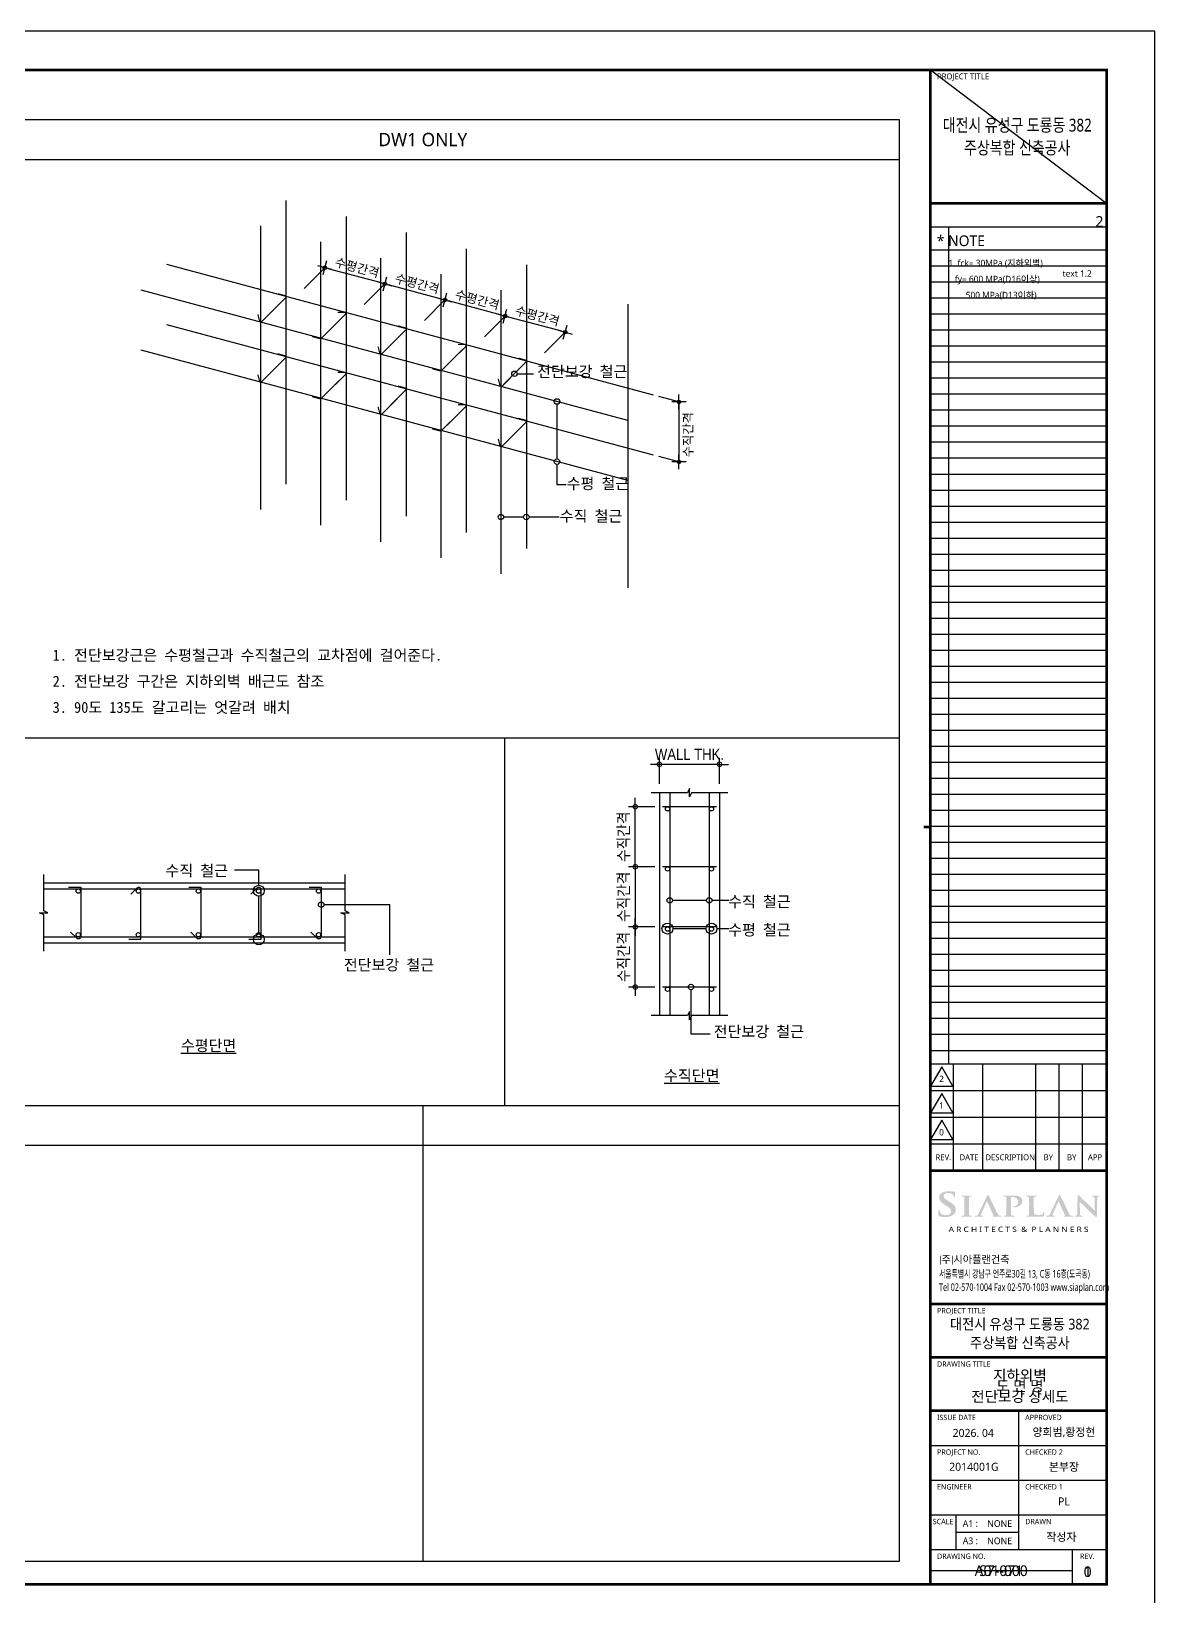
# Model space of a CAD drawing. Header units: millimetres. Extents: x 0 to 252030, y -124740 to 196020.
# Drawn here: x 37796 to 50430, y -53240 to -35640 of the extents above; entities that cross this region are included whole.
import ezdxf
from ezdxf.enums import TextEntityAlignment as Align

# ---------------------------------------------------------------- set-up
doc = ezdxf.new("R2010")
doc.units = ezdxf.units.MM
doc.header["$LTSCALE"] = 30
doc.layers.get('DEFPOINTS').update_dxf_attribs({"color": 142})
for name, color, linetype in [('0-CONC.외곽선', 7, 'Continuous'), ('0-LIST.테두리선', 7, 'Continuous'), ('0-SEC1', 3, 'Continuous'), ('0-TEXT', 3, 'Continuous'), ('0-스터럽', 6, 'Continuous'), ('0-주철근', 2, 'Continuous'), ('0-지시선', 7, 'Continuous'), ('0-치수선', 7, 'Continuous'), ('AA-SHEET-TEXT', 3, 'Continuous'), ('S-철근', 3, 'Continuous'), ('TABLE-1', 3, 'Continuous'), ('TEX', 3, 'Continuous'), ('X-PLAN-B1F$0$A-DIM', 7, 'Continuous'), ('XR-FORM_(도룡동)$0$AA-SHEET', 9, 'Continuous'), ('XR-FORM_(도룡동)$0$Sheet', 7, 'Continuous'), ('XR-FORM_(도룡동)$0$Sheet-text', 3, 'Continuous'), ('XR-FORM_(도룡동)$0$TEXT', 3, 'Continuous')]:
    doc.layers.add(name, color=color, linetype=linetype)
doc.styles.add('X-PLAN-B1F$0$Gdim', font='Dotum.ttf', dxfattribs={"width": 0.9})
doc.styles.add('XR-FORM$0$맑은고딕', font='malgun.ttf')
doc.styles.add('XR-FORM_(도룡동)$0$맑은고딕', font='malgun.ttf')
doc.styles.add('XR-FORM_(도룡동)$0$충북옥천_FORM$0$맑은고딕', font='malgun.ttf')
doc.styles.add('XR-FORM_(도룡동)$1$맑은고딕', font='malgun.ttf')
doc.styles.add('XR-FORM_(도룡동)$2$맑은고딕', font='malgun.ttf')
doc.styles.add('XR-FORM_(도룡동)$3$맑은고딕', font='malgun.ttf')
doc.styles.add('돋음체', font='DotumChe.ttf')
doc.styles.add('맑은 고딕', font='malgun.ttf')
doc.styles.add('맑은고딕', font='malgun.ttf')
doc.dimstyles.new('X-PLAN-B1F$0$Gdim200', dxfattribs={"dimscale": 200, "dimtxt": 3, "dimasz": 6, "dimexe": 1.5, "dimexo": 2, "dimgap": 1, "dimtad": 1, "dimdec": 0, "dimzin": 0, "dimdsep": 46, "dimlunit": 6, "dimtxsty": 'X-PLAN-B1F$0$Gdim', "dimblk": 'X-PLAN-B1F$0$_DotSmall', "dimcen": 1.5, "dimdle": 1.5, "dimclrd": 1, "dimclre": 1, "dimclrt": 256, "dimazin": 0, "dimtfac": 1, "dimtdec": 0, "dimtix": 1, "dimtmove": 2, "dimatfit": 3, "dimldrblk": 'X-PLAN-B1F$0$_DotSmall', "dimfxl": 1.5, "dimtolj": 1, "dimtzin": 0, "dimlwd": -1, "dimlwe": -1, "dimarcsym": 0})

# ---------------------------------------------------------------- blocks, each defined once
blk = doc.blocks.new('XR-FORM_(도룡동)$0$S')
at = {"layer": 'XR-FORM_(도룡동)$0$Sheet'}
h = blk.add_hatch(color=6, dxfattribs=at)
edge = h.paths.add_edge_path()
edge.add_spline(control_points=[(76338, 15545), (76338, 15545), (76295, 15571), (76295, 15571), (76172, 15645), (76132, 15687), (76132, 15744), (76132, 15817), (76203, 15865), (76313, 15865), (76409, 15865), (76454, 15832), (76479, 15807), (76511, 15775), (76518, 15737), (76518, 15729), (76518, 15711), (76524, 15702), (76538, 15702), (76557, 15702), (76559, 15724), (76559, 15744), (76559, 15811), (76562, 15848), (76564, 15870), (76564, 15870), (76565, 15890), (76565, 15890), (76565, 15905), (76548, 15908), (76540, 15909), (76494, 15919), (76430, 15930), (76333, 15930), (76119, 15930), (75970, 15833), (75970, 15695), (75970, 15588), (76037, 15502), (76202, 15401), (76202, 15401), (76273, 15357), (76273, 15357), (76398, 15281), (76423, 15225), (76423, 15165), (76423, 15099), (76352, 15030), (76220, 15030), (76155, 15030), (76041, 15045), (76002, 15150), (75994, 15172), (75988, 15197), (75988, 15211), (75988, 15217), (75988, 15236), (75968, 15236), (75948, 15236), (75946, 15209), (75945, 15201), (75945, 15201), (75945, 15197), (75945, 15197), (75943, 15174), (75938, 15104), (75938, 15040), (75938, 15011), (75943, 15004), (75970, 14994), (76035, 14972), (76103, 14962), (76198, 14962), (76298, 14962), (76379, 14979), (76447, 15013), (76575, 15079), (76595, 15177), (76595, 15230), (76595, 15347), (76528, 15430), (76338, 15545)], knot_values=[0, 0, 0, 0, 1, 1, 1, 2, 2, 2, 3, 3, 3, 4, 4, 4, 5, 5, 5, 6, 6, 6, 7, 7, 7, 8, 8, 8, 9, 9, 9, 10, 10, 10, 11, 11, 11, 12, 12, 12, 13, 13, 13, 14, 14, 14, 15, 15, 15, 16, 16, 16, 17, 17, 17, 18, 18, 18, 19, 19, 19, 20, 20, 20, 21, 21, 21, 22, 22, 22, 23, 23, 23, 24, 24, 24, 25, 25, 25, 26, 26, 26, 27, 27, 27, 27], degree=3, periodic=0)
h = blk.add_hatch(color=6, dxfattribs=at)
edge = h.paths.add_edge_path()
edge.add_spline(control_points=[(77180, 15007), (77180, 15007), (77166, 15007), (77166, 15007), (77156, 15007), (77148, 15007), (77134, 15009), (77098, 15014), (77093, 15029), (77089, 15056), (77084, 15098), (77084, 15641), (77086, 15677), (77089, 15714), (77100, 15725), (77131, 15729), (77143, 15731), (77153, 15732), (77163, 15732), (77163, 15732), (77180, 15732), (77180, 15732), (77188, 15732), (77195, 15739), (77195, 15747), (77195, 15755), (77188, 15761), (77180, 15761), (77180, 15761), (76814, 15761), (76814, 15761), (76806, 15761), (76800, 15755), (76800, 15747), (76800, 15739), (76806, 15732), (76814, 15732), (76814, 15732), (76832, 15732), (76832, 15732), (76847, 15732), (76860, 15730), (76871, 15728), (76897, 15723), (76909, 15710), (76912, 15677), (76912, 15677), (76912, 15677), (76912, 15677), (76914, 15650), (76915, 15103), (76908, 15057), (76904, 15025), (76895, 15014), (76873, 15011), (76858, 15008), (76843, 15007), (76827, 15007), (76826, 15007), (76814, 15007), (76814, 15007), (76806, 15007), (76800, 15000), (76800, 14992), (76800, 14984), (76806, 14977), (76814, 14977), (76814, 14977), (77180, 14977), (77180, 14977), (77188, 14977), (77195, 14984), (77195, 14992), (77195, 15000), (77188, 15007), (77180, 15007)], knot_values=[0, 0, 0, 0, 1, 1, 1, 2, 2, 2, 3, 3, 3, 4, 4, 4, 5, 5, 5, 6, 6, 6, 7, 7, 7, 8, 8, 8, 9, 9, 9, 10, 10, 10, 11, 11, 11, 12, 12, 12, 13, 13, 13, 14, 14, 14, 15, 15, 15, 16, 16, 16, 17, 17, 17, 18, 18, 18, 19, 19, 19, 20, 20, 20, 21, 21, 21, 22, 22, 22, 23, 23, 23, 24, 24, 24, 25, 25, 25, 25], degree=3, periodic=0)
h = blk.add_hatch(color=6, dxfattribs=at)
edge = h.paths.add_edge_path()
edge.add_spline(control_points=[(78289, 15008), (78289, 15008), (78256, 15008), (78256, 15008), (78252, 15008), (78248, 15009), (78243, 15010), (78220, 15014), (78192, 15028), (78158, 15085), (78158, 15085), (77848, 15727), (77836, 15749), (77824, 15773), (77816, 15784), (77802, 15784), (77787, 15784), (77771, 15771), (77757, 15741), (77757, 15741), (77450, 15097), (77450, 15097), (77424, 15042), (77401, 15015), (77350, 15010), (77342, 15009), (77328, 15008), (77317, 15008), (77317, 15008), (77304, 15008), (77304, 15008), (77298, 15008), (77292, 15002), (77292, 14994), (77292, 14987), (77298, 14980), (77304, 14980), (77304, 14980), (77609, 14980), (77609, 14980), (77615, 14980), (77621, 14987), (77621, 14994), (77621, 15002), (77615, 15008), (77609, 15008), (77609, 15008), (77576, 15008), (77576, 15008), (77539, 15008), (77534, 15021), (77534, 15033), (77534, 15044), (77540, 15068), (77552, 15094), (77552, 15094), (77762, 15561), (77762, 15561), (77762, 15561), (78005, 15016), (78004, 15016), (78005, 15014), (78005, 15012), (78004, 15010), (78003, 15008), (78001, 15008), (77998, 15008), (77998, 15008), (77984, 15008), (77984, 15008), (77978, 15008), (77972, 15002), (77972, 14994), (77972, 14987), (77978, 14980), (77984, 14980), (77984, 14980), (78289, 14980), (78289, 14980), (78295, 14980), (78301, 14987), (78301, 14994), (78301, 15002), (78295, 15008), (78289, 15008)], knot_values=[0, 0, 0, 0, 1, 1, 1, 2, 2, 2, 3, 3, 3, 4, 4, 4, 5, 5, 5, 6, 6, 6, 7, 7, 7, 8, 8, 8, 9, 9, 9, 10, 10, 10, 11, 11, 11, 12, 12, 12, 13, 13, 13, 14, 14, 14, 15, 15, 15, 16, 16, 16, 17, 17, 17, 18, 18, 18, 19, 19, 19, 20, 20, 20, 21, 21, 21, 22, 22, 22, 23, 23, 23, 24, 24, 24, 25, 25, 25, 26, 26, 26, 27, 27, 27, 28, 28, 28, 28], degree=3, periodic=0)
h = blk.add_hatch(color=250, dxfattribs=at)
edge = h.paths.add_edge_path()
edge.add_spline(control_points=[(78762, 15355), (78740, 15355), (78721, 15354), (78721, 15339), (78721, 15329), (78732, 15327), (78739, 15326), (78739, 15326), (78761, 15325), (78768, 15325), (78956, 15325), (79092, 15431), (79092, 15577), (79092, 15629), (79059, 15678), (79025, 15703), (79003, 15719), (78945, 15762), (78781, 15762), (78781, 15762), (78772, 15762), (78771, 15762), (78771, 15762), (78376, 15762), (78376, 15762), (78367, 15762), (78360, 15756), (78360, 15748), (78360, 15740), (78367, 15734), (78376, 15734), (78376, 15734), (78423, 15734), (78423, 15734), (78429, 15733), (78435, 15733), (78438, 15732), (78480, 15725), (78488, 15709), (78491, 15677), (78491, 15677), (78491, 15677), (78491, 15677), (78493, 15651), (78494, 15108), (78487, 15062), (78481, 15030), (78474, 15013), (78453, 15010), (78437, 15007), (78422, 15006), (78407, 15006), (78406, 15006), (78396, 15006), (78396, 15006), (78387, 15006), (78380, 14999), (78380, 14991), (78380, 14983), (78387, 14977), (78396, 14977), (78396, 14977), (78791, 14977), (78791, 14977), (78800, 14977), (78807, 14983), (78807, 14991), (78807, 14999), (78800, 15006), (78791, 15006), (78791, 15006), (78781, 15006), (78781, 15006), (78761, 15006), (78733, 15008), (78715, 15010), (78681, 15013), (78672, 15031), (78668, 15061), (78662, 15105), (78662, 15684), (78662, 15690), (78662, 15699), (78664, 15704), (78669, 15705), (78679, 15708), (78707, 15709), (78729, 15709), (78757, 15709), (78810, 15704), (78857, 15670), (78924, 15623), (78931, 15562), (78931, 15520), (78931, 15418), (78833, 15355), (78762, 15355)], knot_values=[0, 0, 0, 0, 1, 1, 1, 2, 2, 2, 3, 3, 3, 4, 4, 4, 5, 5, 5, 6, 6, 6, 7, 7, 7, 8, 8, 8, 9, 9, 9, 10, 10, 10, 11, 11, 11, 12, 12, 12, 13, 13, 13, 14, 14, 14, 15, 15, 15, 16, 16, 16, 17, 17, 17, 18, 18, 18, 19, 19, 19, 20, 20, 20, 21, 21, 21, 22, 22, 22, 23, 23, 23, 24, 24, 24, 25, 25, 25, 26, 26, 26, 27, 27, 27, 28, 28, 28, 29, 29, 29, 30, 30, 30, 31, 31, 31, 32, 32, 32, 32], degree=3, periodic=0)
h = blk.add_hatch(color=250, dxfattribs=at)
edge = h.paths.add_edge_path()
edge.add_spline(control_points=[(79896, 15147), (79880, 15147), (79878, 15134), (79877, 15128), (79875, 15109), (79860, 15082), (79845, 15069), (79815, 15043), (79768, 15042), (79696, 15042), (79592, 15042), (79561, 15049), (79541, 15063), (79541, 15063), (79541, 15063), (79541, 15063), (79522, 15076), (79515, 15314), (79515, 15460), (79515, 15617), (79515, 15645), (79518, 15677), (79521, 15714), (79532, 15724), (79562, 15729), (79578, 15731), (79599, 15732), (79612, 15732), (79620, 15732), (79633, 15732), (79638, 15739), (79640, 15742), (79641, 15745), (79641, 15748), (79641, 15756), (79634, 15762), (79626, 15762), (79626, 15762), (79235, 15762), (79235, 15762), (79226, 15762), (79220, 15756), (79220, 15748), (79220, 15743), (79222, 15738), (79227, 15736), (79227, 15735), (79229, 15735), (79229, 15734), (79235, 15732), (79243, 15732), (79247, 15732), (79265, 15732), (79280, 15731), (79290, 15729), (79331, 15722), (79340, 15709), (79342, 15677), (79344, 15651), (79345, 15108), (79338, 15062), (79332, 15030), (79326, 15013), (79304, 15010), (79290, 15007), (79276, 15006), (79262, 15006), (79262, 15006), (79245, 15006), (79245, 15006), (79237, 15006), (79230, 14999), (79230, 14991), (79230, 14983), (79237, 14977), (79245, 14977), (79245, 14977), (79615, 14977), (79615, 14977), (79615, 14977), (79805, 14976), (79805, 14976), (79874, 14976), (79882, 14981), (79891, 15006), (79901, 15036), (79910, 15113), (79910, 15125), (79910, 15135), (79910, 15147), (79896, 15147)], knot_values=[0, 0, 0, 0, 1, 1, 1, 2, 2, 2, 3, 3, 3, 4, 4, 4, 5, 5, 5, 6, 6, 6, 7, 7, 7, 8, 8, 8, 9, 9, 9, 10, 10, 10, 11, 11, 11, 12, 12, 12, 13, 13, 13, 14, 14, 14, 15, 15, 15, 16, 16, 16, 17, 17, 17, 18, 18, 18, 19, 19, 19, 20, 20, 20, 21, 21, 21, 22, 22, 22, 23, 23, 23, 24, 24, 24, 25, 25, 25, 26, 26, 26, 27, 27, 27, 28, 28, 28, 29, 29, 29, 30, 30, 30, 30], degree=3, periodic=0)
h = blk.add_hatch(color=250, dxfattribs=at)
edge = h.paths.add_edge_path()
edge.add_spline(control_points=[(80974, 15008), (80974, 15008), (80942, 15008), (80942, 15008), (80937, 15008), (80933, 15009), (80928, 15010), (80905, 15014), (80878, 15028), (80843, 15085), (80843, 15085), (80533, 15727), (80521, 15749), (80509, 15773), (80501, 15784), (80487, 15784), (80472, 15784), (80457, 15771), (80442, 15741), (80442, 15741), (80135, 15097), (80135, 15097), (80109, 15042), (80086, 15015), (80035, 15010), (80027, 15009), (80013, 15008), (80002, 15008), (80002, 15008), (79989, 15008), (79989, 15008), (79983, 15008), (79977, 15002), (79977, 14994), (79977, 14987), (79983, 14980), (79989, 14980), (79989, 14980), (80294, 14980), (80294, 14980), (80300, 14980), (80306, 14987), (80306, 14994), (80306, 15002), (80300, 15008), (80294, 15008), (80294, 15008), (80261, 15008), (80261, 15008), (80224, 15008), (80219, 15021), (80219, 15033), (80219, 15044), (80225, 15068), (80237, 15094), (80237, 15094), (80447, 15561), (80447, 15561), (80447, 15561), (80690, 15016), (80690, 15016), (80690, 15014), (80690, 15012), (80689, 15010), (80688, 15008), (80686, 15008), (80683, 15008), (80683, 15008), (80669, 15008), (80669, 15008), (80663, 15008), (80657, 15002), (80657, 14994), (80657, 14987), (80663, 14980), (80669, 14980), (80669, 14980), (80974, 14980), (80974, 14980), (80980, 14980), (80986, 14987), (80986, 14994), (80986, 15002), (80980, 15008), (80974, 15008)], knot_values=[0, 0, 0, 0, 1, 1, 1, 2, 2, 2, 3, 3, 3, 4, 4, 4, 5, 5, 5, 6, 6, 6, 7, 7, 7, 8, 8, 8, 9, 9, 9, 10, 10, 10, 11, 11, 11, 12, 12, 12, 13, 13, 13, 14, 14, 14, 15, 15, 15, 16, 16, 16, 17, 17, 17, 18, 18, 18, 19, 19, 19, 20, 20, 20, 21, 21, 21, 22, 22, 22, 23, 23, 23, 24, 24, 24, 25, 25, 25, 26, 26, 26, 27, 27, 27, 28, 28, 28, 28], degree=3, periodic=0)
h = blk.add_hatch(color=250, dxfattribs=at)
edge = h.paths.add_edge_path()
edge.add_spline(control_points=[(81976, 15761), (81976, 15761), (81692, 15761), (81692, 15761), (81686, 15761), (81681, 15755), (81681, 15747), (81681, 15739), (81686, 15732), (81692, 15732), (81692, 15732), (81700, 15732), (81702, 15732), (81718, 15732), (81744, 15732), (81760, 15726), (81783, 15717), (81794, 15705), (81795, 15641), (81795, 15641), (81806, 15233), (81806, 15224), (81806, 15224), (81806, 15202), (81806, 15202), (81797, 15210), (81212, 15762), (81212, 15762), (81199, 15775), (81187, 15784), (81176, 15784), (81158, 15784), (81158, 15750), (81158, 15740), (81158, 15740), (81148, 15134), (81148, 15134), (81147, 15045), (81143, 15018), (81117, 15011), (81101, 15006), (81079, 15006), (81068, 15006), (81067, 15006), (81057, 15006), (81057, 15006), (81051, 15006), (81046, 14999), (81046, 14991), (81046, 14983), (81051, 14976), (81057, 14976), (81057, 14976), (81353, 14976), (81353, 14976), (81359, 14976), (81364, 14983), (81364, 14991), (81364, 14999), (81359, 15006), (81353, 15006), (81353, 15006), (81342, 15006), (81340, 15006), (81324, 15006), (81303, 15006), (81284, 15013), (81268, 15018), (81251, 15035), (81248, 15122), (81248, 15122), (81237, 15522), (81236, 15534), (81241, 15530), (81780, 15014), (81821, 14978), (81833, 14966), (81851, 14966), (81864, 14966), (81880, 14966), (81882, 14986), (81882, 15002), (81882, 15002), (81894, 15649), (81894, 15649), (81895, 15706), (81903, 15722), (81931, 15729), (81944, 15732), (81952, 15732), (81963, 15732), (81965, 15732), (81976, 15732), (81976, 15732), (81982, 15732), (81987, 15739), (81987, 15747), (81987, 15755), (81982, 15761), (81976, 15761)], knot_values=[0, 0, 0, 0, 1, 1, 1, 2, 2, 2, 3, 3, 3, 4, 4, 4, 5, 5, 5, 6, 6, 6, 7, 7, 7, 8, 8, 8, 9, 9, 9, 10, 10, 10, 11, 11, 11, 12, 12, 12, 13, 13, 13, 14, 14, 14, 15, 15, 15, 16, 16, 16, 17, 17, 17, 18, 18, 18, 19, 19, 19, 20, 20, 20, 21, 21, 21, 22, 22, 22, 23, 23, 23, 24, 24, 24, 25, 25, 25, 26, 26, 26, 27, 27, 27, 28, 28, 28, 29, 29, 29, 30, 30, 30, 31, 31, 31, 32, 32, 32, 33, 33, 33, 33], degree=3, periodic=0)
at = {"layer": 'DEFPOINTS'}
for p, q in [((75750, 52950), (82250, 52950)), ((75640, 52073), (82226, 52073)), ((76315, 52073), (76315, 20700)), ((82250, 51196), (75640, 51196)), ((82250, 50596), (75640, 50596)), ((82250, 49996), (75640, 49996)), ((82250, 49396), (75640, 49396)), ((82250, 48796), (75640, 48796)), ((82250, 48196), (75640, 48196)), ((82250, 47596), (75640, 47596)), ((82250, 46996), (75640, 46996)), ((82250, 46396), (75640, 46396)), ((82250, 45796), (75640, 45796)), ((82250, 45196), (75640, 45196)), ((82250, 44596), (75640, 44596)), ((82250, 43996), (75640, 43996)), ((82250, 43396), (75640, 43396)), ((82250, 42796), (75640, 42796)), ((82250, 42196), (75640, 42196)), ((82250, 41596), (75640, 41596)), ((82250, 40996), (75640, 40996)), ((82250, 40396), (75640, 40396)), ((82250, 39796), (75640, 39796)), ((82250, 39196), (75640, 39196)), ((82250, 38596), (75640, 38596)), ((82250, 37996), (75640, 37996)), ((82250, 37396), (75640, 37396)), ((82250, 36796), (75640, 36796)), ((82250, 36196), (75640, 36196)), ((82250, 35596), (75640, 35596)), ((82250, 34996), (75640, 34996)), ((82250, 34396), (75640, 34396)), ((82250, 33796), (75640, 33796)), ((82250, 33196), (75640, 33196)), ((82250, 32596), (75640, 32596)), ((82250, 31996), (75640, 31996)), ((82250, 31396), (75640, 31396)), ((82250, 30796), (75640, 30796)), ((82250, 30196), (75640, 30196)), ((82250, 29596), (75640, 29596)), ((82250, 28996), (75640, 28996)), ((82250, 28396), (75640, 28396)), ((82250, 27796), (75640, 27796)), ((82250, 27196), (75640, 27196)), ((82250, 26596), (75640, 26596)), ((82250, 25996), (75640, 25996)), ((82250, 25396), (75640, 25396)), ((82250, 24796), (75640, 24796)), ((82250, 24196), (75640, 24196)), ((82250, 23596), (75640, 23596)), ((82250, 22996), (75640, 22996)), ((82250, 22396), (75640, 22396)), ((82250, 21796), (75640, 21796)), ((82250, 21196), (75640, 21196)), ((80950, 1706), (75640, 1706))]:
    blk.add_line(p, q, dxfattribs=at)
at = {"layer": 'XR-FORM_(도룡동)$0$AA-SHEET', "const_width": 99.9}
blk.add_lwpolyline([(75750, 52950), (82250, 52950)], dxfattribs=at)
at = {"layer": 'XR-FORM_(도룡동)$0$Sheet'}
for p, q in [((75590, 20700), (82204, 20700)), ((76490, 20700), (76490, 16700)), ((77590, 20700), (77590, 16700)), ((79575, 20700), (79575, 16700)), ((80450, 20700), (80450, 16700)), ((81325, 20700), (81325, 16700)), ((75640, 19700), (82254, 19700)), ((75640, 18700), (82254, 18700)), ((75640, 17700), (82254, 17700)), ((78945, 7700), (78945, 2500)), ((75640, 6400), (82250, 6400)), ((75640, 5100), (82250, 5100)), ((75640, 3800), (82250, 3800)), ((76591, 3798), (76591, 2500)), ((76591, 3149), (78945, 3149)), ((75640, 2500), (82250, 2500)), ((80950, 2500), (80950, 1200))]:
    blk.add_line(p, q, dxfattribs=at)
at = {"layer": 'XR-FORM_(도룡동)$0$Sheet', "const_width": 100}
blk.add_lwpolyline([(1850, 57950), (82250, 57950), (82250, 1200), (1850, 1200)], close=True, dxfattribs=at)
at = {"layer": 'XR-FORM_(도룡동)$0$Sheet', "linetype": 'Continuous', "const_width": 100}
for points in [[(38745, 57950), (38745, 57700)], [(2100, 29575), (1850, 29575)], [(75640, 29575), (75390, 29575)], [(38745, 1846), (38745, 1200)]]:
    blk.add_lwpolyline(points, dxfattribs=at)
at = {"layer": 'XR-FORM_(도룡동)$0$Sheet', "const_width": 100}
for points in [[(75640, 57950), (75640, 1200)], [(75640, 52950), (82250, 52950)], [(75640, 16700), (82250, 16700)], [(75640, 11700), (82250, 11700)], [(75640, 9700), (82250, 9700)], [(75640, 7700), (82250, 7700)]]:
    blk.add_lwpolyline(points, dxfattribs=at)
at = {"layer": 'XR-FORM_(도룡동)$0$Sheet'}
for points in [[(76065, 20589), (75650, 19869), (76481, 19869)], [(76065, 19589), (75650, 18869), (76481, 18869)], [(76065, 18589), (75650, 17869), (76481, 17869)]]:
    blk.add_lwpolyline(points, close=True, dxfattribs=at)
at = {"layer": 'XR-FORM_(도룡동)$0$Sheet', "color": 3, "const_width": 28}
for points in [[(76026, 13508), (76026, 13172)], [(76466, 13508), (76466, 13172)]]:
    blk.add_lwpolyline(points, dxfattribs=at)
at = {"layer": 'DEFPOINTS', "style": 'XR-FORM_(도룡동)$3$맑은고딕'}
blk.add_text('2', height=400, dxfattribs=at).set_placement((82126, 52273), align=Align.MIDDLE_RIGHT)
blk.add_text('text 1.2', height=240, dxfattribs=at).set_placement((80599, 50202))
blk.add_text('도 면 명', height=400, dxfattribs=at).set_placement((78996, 8633), align=Align.MIDDLE_CENTER)
at = {"layer": 'XR-FORM_(도룡동)$0$Sheet', "style": 'XR-FORM_(도룡동)$3$맑은고딕'}
for s, height, p in [('PROJECT TITLE', 220, (75890, 57600)), ('PROJECT TITLE', 200, (75890, 11350)), ('DRAWING TITLE', 200, (75890, 9350)), ('ISSUE DATE', 200, (75890, 7350)), ('APPROVED', 200, (79195, 7350)), ('PROJECT NO. ', 200, (75890, 6050)), ('CHECKED 2 ', 200, (79195, 6050)), ('ENGINEER', 200, (75890, 4750)), ('CHECKED 1 ', 200, (79195, 4750)), ('SCALE', 200, (75730, 3450)), ('DRAWN', 200, (79195, 3450)), ('DRAWING NO.', 200, (75890, 2150)), ('REV.', 200, (81250, 2150))]:
    blk.add_text(s, height=height, dxfattribs=at).set_placement(p)
for s, height, p in [('2', 240, (76059, 20140)), ('1', 240, (76059, 19140)), ('0', 240, (76059, 18140)), (' REV.', 220, (76090, 17200)), ('DATE', 220, (77090, 17200)), ('DESCRIPTION', 220, (78632, 17200)), ('BY', 220, (80062, 17200)), ('BY', 220, (80938, 17200)), ('APP', 220, (81812, 17200))]:
    blk.add_text(s, height=height, dxfattribs=at).set_placement(p, align=Align.MIDDLE)
at = {"layer": 'XR-FORM_(도룡동)$0$Sheet', "color": 3, "style": 'XR-FORM_(도룡동)$3$맑은고딕', "width": 1.2}
blk.add_text('A R C H I T E C T S  &  P L A N N E R S', height=200, dxfattribs=at).set_placement((78947, 14500), align=Align.MIDDLE_CENTER)
at = {"layer": 'XR-FORM_(도룡동)$0$Sheet', "color": 3, "style": 'XR-FORM_(도룡동)$3$맑은고딕'}
blk.add_text('주 시아플랜건축', height=280, dxfattribs=at).set_placement((76057, 13372), align=Align.MIDDLE_LEFT)
at = {"layer": 'XR-FORM_(도룡동)$0$Sheet', "color": 3, "style": 'XR-FORM_(도룡동)$3$맑은고딕', "width": 0.65}
for s, p in [('서울특별시 강남구 언주로30길 13, C동 16층(도곡동)', (75966, 12833)), ('Tel 02-570-1004 Fax 02-570-1003 www.siaplan.com', (75966, 12333))]:
    blk.add_text(s, height=280, dxfattribs=at).set_placement(p, align=Align.MIDDLE_LEFT)
at = {"layer": 'XR-FORM_(도룡동)$0$Sheet-text', "style": 'XR-FORM_(도룡동)$3$맑은고딕'}
blk.add_text('* NOTE', height=400, dxfattribs=at).set_placement((75881, 51550), align=Align.MIDDLE_LEFT)
at = {"layer": 'XR-FORM_(도룡동)$0$TEXT', "style": 'XR-FORM_(도룡동)$3$맑은고딕'}
blk.add_text('양희범,황정현', height=300, dxfattribs=at).set_placement((80649, 6901), align=Align.MIDDLE)
at = {"layer": 'XR-FORM_(도룡동)$0$TEXT'}
for s, height, style, p in [('2026. 04', 300, 'XR-FORM_(도룡동)$3$맑은고딕', (77247, 6870)), ('A1 : ', 250, 'XR-FORM_(도룡동)$0$충북옥천_FORM$0$맑은고딕', (77179, 3474)), ('A3 : ', 250, 'XR-FORM_(도룡동)$0$충북옥천_FORM$0$맑은고딕', (77179, 2825))]:
    blk.add_text(s, height=height, dxfattribs=dict(at, style=style)).set_placement(p, align=Align.MIDDLE_CENTER)
blk = doc.blocks.new('XR-FORM_(도룡동)', base_point=(101.33, -56114.51))
at = {"layer": 'DEFPOINTS'}
blk.add_line((377.95, 289.75), (411, 264.75), dxfattribs=at)
blk.add_lwpolyline([(0, 0), (420, 0), (420, 297), (0, 297)], close=True, dxfattribs=at)
at = {"xscale": 0.005, "yscale": 0.005, "zscale": 0.005}
blk.add_blockref('XR-FORM_(도룡동)$0$S', (-0.25, 0), dxfattribs=at)
at = {"layer": 'DEFPOINTS', "style": 'XR-FORM_(도룡동)$3$맑은고딕'}
for s, p in [('2014001G', (386.1, 28.01)), ('본부장', (402.99, 28.01)), ('PL', (402.99, 21.51))]:
    blk.add_text(s, height=1.5, dxfattribs=at).set_placement(p, align=Align.MIDDLE)
for p in [(393.26, 17.37), (393.26, 14.12)]:
    blk.add_text('NONE', height=1.25, dxfattribs=at).set_placement(p, align=Align.MIDDLE_RIGHT)
for s, height, p in [('작성자', 1.5, (402.51, 14.85)), ('A01-000', 2, (391.22, 8.53))]:
    blk.add_text(s, height=height, dxfattribs=at).set_placement(p, align=Align.MIDDLE_CENTER)
at = {"layer": 'XR-FORM_(도룡동)$0$Sheet-text', "style": 'XR-FORM_(도룡동)$3$맑은고딕', "width": 0.8}
for s, p in [('대전시 유성구 도룡동 382', (394.23, 279.42)), ('주상복합 신축공사', (394.23, 275.17))]:
    blk.add_text(s, height=2.4, dxfattribs=at).set_placement(p, align=Align.MIDDLE_CENTER)
at = {"layer": 'XR-FORM_(도룡동)$0$TEXT', "style": 'XR-FORM_(도룡동)$3$맑은고딕', "width": 0.9}
for s, p in [('대전시 유성구 도룡동 382', (394.73, 54.74)), ('주상복합 신축공사', (394.73, 51.24))]:
    blk.add_text(s, height=2, dxfattribs=at).set_placement(p, align=Align.MIDDLE_CENTER)
at = {"layer": 'XR-FORM_(도룡동)$0$TEXT', "style": 'XR-FORM_(도룡동)$3$맑은고딕'}
blk.add_text('1', height=2, dxfattribs=at).set_placement((407.43, 8.35), align=Align.MIDDLE_CENTER)
blk = doc.blocks.new('DIMDOT')
at = {"linetype": 'Continuous'}
for p, q in [((-2, 0), (2, 0)), ((0, -2), (0, 2))]:
    blk.add_line(p, q, dxfattribs=at)
for radius in [0.5, 0.25]:
    blk.add_circle((0, 0), radius, dxfattribs=at)
blk = doc.blocks.new('X-PLAN-B1F$0$_DotSmall')
at = {"color": 0, "linetype": 'ByBlock', "const_width": 0.5}
blk.add_lwpolyline([(-0.0625, 0, 1), (0.0625, 0, 1)], format="xyb", close=True, dxfattribs=at)
blk = doc.blocks.new('*D12')
at = {"layer": 'DEFPOINTS', "color": 0, "transparency": 16777216}
for p in [(44908, -45034), (44589, -45710), (44908, -45710)]:
    blk.add_point(p, dxfattribs=at)
at = {"layer": 'X-PLAN-B1F$0$A-DIM', "color": 1, "transparency": 16777216}
for p, q in [((44808, -45034), (44514, -45034)), ((44589, -45034), (44589, -44934)), ((44589, -45034), (44589, -45710)), ((44808, -45710), (44514, -45710)), ((44589, -45710), (44589, -45810))]:
    blk.add_line(p, q, dxfattribs=at)
at = {"layer": 'X-PLAN-B1F$0$A-DIM', "color": 1, "transparency": 16777216, "xscale": 100, "yscale": 100, "zscale": 100}
for p, rotation in [((44589, -45034), 269.9999999999772), ((44589, -45710), 89.9999999999772)]:
    blk.add_blockref('X-PLAN-B1F$0$_DotSmall', p, dxfattribs=dict(at, rotation=rotation))
at = {"layer": 'X-PLAN-B1F$0$A-DIM', "transparency": 16777216, "insert": (44462, -45372), "char_height": 125, "attachment_point": 5, "rotation": 90, "style": 'X-PLAN-B1F$0$Gdim'}
blk.add_mtext('\\A1;수직간격', dxfattribs=at)
blk = doc.blocks.new('*D13')
at = {"layer": 'DEFPOINTS', "color": 0, "transparency": 16777216}
for p in [(44589, -44358), (44908, -44358), (44908, -45034)]:
    blk.add_point(p, dxfattribs=at)
at = {"layer": 'X-PLAN-B1F$0$A-DIM', "color": 1, "transparency": 16777216}
for p, q in [((44589, -44358), (44589, -44258)), ((44808, -44358), (44514, -44358)), ((44589, -45034), (44589, -44358)), ((44808, -45034), (44514, -45034)), ((44589, -45034), (44589, -45134))]:
    blk.add_line(p, q, dxfattribs=at)
at = {"layer": 'X-PLAN-B1F$0$A-DIM', "color": 1, "transparency": 16777216, "xscale": 100, "yscale": 100, "zscale": 100}
for p, rotation in [((44589, -44358), 269.9999999999772), ((44589, -45034), 89.9999999999772)]:
    blk.add_blockref('X-PLAN-B1F$0$_DotSmall', p, dxfattribs=dict(at, rotation=rotation))
at = {"layer": 'X-PLAN-B1F$0$A-DIM', "transparency": 16777216, "insert": (44462, -44696), "char_height": 125, "attachment_point": 5, "rotation": 90, "style": 'X-PLAN-B1F$0$Gdim'}
blk.add_mtext('\\A1;수직간격', dxfattribs=at)
blk = doc.blocks.new('*D14')
at = {"layer": 'DEFPOINTS', "color": 0, "transparency": 16777216}
for p in [(44860, -43882), (44860, -44201), (45536, -44201)]:
    blk.add_point(p, dxfattribs=at)
at = {"layer": 'X-PLAN-B1F$0$A-DIM', "color": 1, "transparency": 16777216}
for p, q in [((44860, -44101), (44860, -43807)), ((45536, -44101), (45536, -43807)), ((44860, -43882), (44760, -43882)), ((45536, -43882), (44860, -43882)), ((45536, -43882), (45636, -43882))]:
    blk.add_line(p, q, dxfattribs=at)
at = {"layer": 'X-PLAN-B1F$0$A-DIM', "color": 1, "transparency": 16777216, "xscale": 100, "yscale": 100, "zscale": 100}
for p, rotation in [((44860, -43882), 359.9999999999772), ((45536, -43882), 179.9999999999772)]:
    blk.add_blockref('X-PLAN-B1F$0$_DotSmall', p, dxfattribs=dict(at, rotation=rotation))
at = {"layer": 'X-PLAN-B1F$0$A-DIM', "transparency": 16777216, "insert": (45198, -43769), "char_height": 125, "attachment_point": 5, "style": 'X-PLAN-B1F$0$Gdim'}
blk.add_mtext('\\A1;WALL THK.', dxfattribs=at)
blk = doc.blocks.new('*D15')
at = {"layer": 'DEFPOINTS', "color": 0, "transparency": 16777216}
for p in [(44589, -45710), (44908, -45710), (44908, -46386)]:
    blk.add_point(p, dxfattribs=at)
at = {"layer": 'X-PLAN-B1F$0$A-DIM', "color": 1, "transparency": 16777216}
for p, q in [((44808, -45710), (44514, -45710)), ((44589, -45710), (44589, -45610)), ((44589, -46386), (44589, -45710)), ((44808, -46386), (44514, -46386)), ((44589, -46386), (44589, -46486))]:
    blk.add_line(p, q, dxfattribs=at)
at = {"layer": 'X-PLAN-B1F$0$A-DIM', "color": 1, "transparency": 16777216, "xscale": 100, "yscale": 100, "zscale": 100}
for p, rotation in [((44589, -45710), 269.9999999999772), ((44589, -46386), 89.9999999999772)]:
    blk.add_blockref('X-PLAN-B1F$0$_DotSmall', p, dxfattribs=dict(at, rotation=rotation))
at = {"layer": 'X-PLAN-B1F$0$A-DIM', "transparency": 16777216, "insert": (44462, -46048), "char_height": 125, "attachment_point": 5, "rotation": 90, "style": 'X-PLAN-B1F$0$Gdim'}
blk.add_mtext('\\A1;수직간격', dxfattribs=at)

msp = doc.modelspace()

# ---------------------------------------------------------------- linework, layer by layer
at = {"layer": '0-CONC.외곽선', "linetype": 'Continuous'}
for p, q in [((44860.18224, -44200.86774), (44860.18224, -46706.12601)), ((45536.06259, -44200.86774), (45536.06259, -46706.12601)), ((37935.85388, -45214.07096), (41325.41733, -45214.07096)), ((37935.85388, -45889.95131), (41325.41733, -45889.95131))]:
    msp.add_line(p, q, dxfattribs=at)
at = {"layer": '0-CONC.외곽선'}
for points in [[(45629.17806, -44200.86774), (45221.40128, -44200.86774), (45198.12242, -44247.42547), (45198.12242, -44154.31001), (45174.84355, -44200.86774), (44767.06678, -44200.86774)], [(37935.85388, -45983.06678), (37935.85388, -45575.29), (37889.29615, -45552.01114), (37982.41161, -45552.01114), (37935.85388, -45528.73227), (37935.85388, -45120.9555)], [(41325.41733, -45983.06678), (41325.41733, -45575.29), (41278.8596, -45552.01114), (41371.97506, -45552.01114), (41325.41733, -45528.73227), (41325.41733, -45120.9555)], [(45629.17806, -46706.12601), (45221.40128, -46706.12601), (45198.12242, -46752.68374), (45198.12242, -46659.56828), (45174.84355, -46706.12601), (44767.06678, -46706.12601)]]:
    msp.add_lwpolyline(points, dxfattribs=at)
at = {"layer": '0-LIST.테두리선'}
for p, q in [((36838.50014, -43584.71705), (47559.75014, -43584.71705)), ((43119.61275, -43584.71705), (43119.61275, -47721.58475))]:
    msp.add_line(p, q, dxfattribs=at)
at = {"layer": '0-스터럽', "const_width": 13.51761, "elevation": -0.00141}
for points in [[(40343.95368, -38822.87111), (40364.07592, -38899.0754, 0.5793242404), (40386.72573, -38905.16084), (40655.73341, -38634.92287, 0.5765900228), (40649.65185, -38612.32931), (40568.48053, -38590.57952)], [(41242.33838, -38798.87649), (41319.9627, -38798.87649, -0.6698982884), (41329.47557, -38821.9978), (41056.82269, -39092.07179, -0.2666763861), (41043.81121, -39095.52509), (40953.14738, -39071.23179)], [(41695.71438, -39185.0743), (41715.83663, -39261.27859, 0.5793242404), (41738.48644, -39267.36403), (42007.49411, -38997.12606, 0.5765900228), (42001.41255, -38974.5325), (41920.24124, -38952.78271)], [(42594.09908, -39161.07968), (42671.72341, -39161.07968, -0.6698982884), (42681.23627, -39184.20099), (42408.58339, -39454.27498, -0.2666763861), (42395.57191, -39457.72828), (42304.90808, -39433.43498)], [(40343.95368, -39498.75146), (40364.07592, -39574.95575, 0.5793242404), (40386.72573, -39581.04119), (40655.73341, -39310.80323, 0.5765900228), (40649.65185, -39288.20966), (40568.48053, -39266.45987)], [(43047.47508, -39547.27749), (43067.59733, -39623.48178, 0.5793242404), (43090.24714, -39629.56721), (43359.25482, -39359.32925, 0.5765900228), (43353.17326, -39336.73569), (43272.00194, -39314.9859)], [(41242.33838, -39474.75684), (41319.9627, -39474.75684, -0.6698982884), (41329.47557, -39497.87815), (41056.82269, -39767.95214, -0.2666763861), (41043.81121, -39771.40545), (40953.14738, -39747.11215)], [(41695.71438, -39860.95465), (41715.83663, -39937.15894, 0.5793242404), (41738.48644, -39943.24438), (42007.49411, -39673.00641, 0.5765900228), (42001.41255, -39650.41285), (41920.24124, -39628.66306)], [(42594.09908, -39836.96003), (42671.72341, -39836.96003, -0.6698982884), (42681.23627, -39860.08134), (42408.58339, -40130.15533, -0.2666763861), (42395.57191, -40133.60864), (42304.90808, -40109.31534)], [(43047.47508, -40223.15784), (43067.59733, -40299.36213, 0.5793242404), (43090.24714, -40305.44757), (43359.25482, -40035.2096, 0.5765900228), (43353.17326, -40012.61604), (43272.00194, -39990.86625)]]:
    msp.add_lwpolyline(points, format="xyb", dxfattribs=at)
at = {"layer": '0-스터럽', "color": 6, "linetype": 'Continuous'}
for points in [[(38215.72843, -45262.36444), (38352.57455, -45262.36444), (38352.57455, -45818.42027, -0.6681786357), (38306.42255, -45837.53706), (38238.18325, -45769.29775)], [(38891.80702, -45848.56367), (39028.65314, -45848.56367), (39028.65314, -45292.50784, 0.6681786357), (38982.50114, -45273.39106), (38914.26184, -45341.63036)], [(39567.48913, -45262.36444), (39704.33525, -45262.36444), (39704.33525, -45818.42027, -0.6681786357), (39658.18326, -45837.53706), (39589.94395, -45769.29775)], [(40243.56772, -45848.56367), (40380.41385, -45848.56367), (40380.41385, -45292.50784, 0.6681786357), (40334.26185, -45273.39106), (40266.02255, -45341.63036)], [(40919.24984, -45262.36444), (41056.09596, -45262.36444), (41056.09596, -45818.42027, -0.6681786357), (41009.94396, -45837.53706), (40941.70466, -45769.29775)]]:
    msp.add_lwpolyline(points, format="xyb", dxfattribs=at)
at = {"layer": '0-주철근', "linetype": 'Continuous'}
for p, q in [((40660.18058, -37540.73914, -0.00141), (40660.18058, -40730.42045, -0.00141)), ((40373.42883, -37827.49088, -0.00141), (40373.42883, -41017.1722, -0.00141)), ((41336.06093, -37721.84073, -0.00141), (41336.06093, -40911.52205, -0.00141)), ((41049.30918, -38008.59248, -0.00141), (41049.30918, -41191.51499, -0.00141)), ((42011.94128, -37902.94233, -0.00141), (42011.94128, -41092.62364, -0.00141)), ((41725.18953, -38189.69407, -0.00141), (41725.18953, -41379.37539, -0.00141)), ((42687.82163, -38084.04392, -0.00141), (42687.82163, -41273.72524, -0.00141)), ((44793.18893, -39729.58395, -0.00141), (39318.55808, -38262.66103, -0.00141)), ((43363.70199, -38265.14551, -0.00141), (43363.70199, -41454.82683, -0.00141)), ((42401.06989, -38370.79567, -0.00141), (42401.06989, -41560.47699, -0.00141)), ((44506.43718, -40016.3357, -0.00141), (39031.80633, -38549.41278, -0.00141)), ((43076.95024, -38551.89726, -0.00141), (43076.95024, -41741.57858, -0.00141)), ((44506.43718, -38708.24679, -0.00141), (44506.43718, -41897.92811, -0.00141)), ((44793.18893, -40405.4643, -0.00141), (39318.55808, -38938.54139, -0.00141)), ((44506.43718, -40692.21605, -0.00141), (39031.80633, -39225.29314, -0.00141)), ((44976.13777, -44200.86774), (44976.13777, -46706.12601)), ((45419.88059, -44200.86774), (45419.88059, -46706.12601)), ((45502.26858, -44358.00552), (44893.97626, -44358.00552)), ((45502.26858, -45033.88588), (44893.97626, -45033.88588)), ((37935.85388, -45281.659), (41325.41733, -45281.659)), ((45502.26858, -45709.76623), (44893.97626, -45709.76623)), ((37935.85388, -45822.36328), (41325.41733, -45822.36328)), ((45502.26858, -46385.64658), (44893.97626, -46385.64658))]:
    msp.add_line(p, q, dxfattribs=at)
at = {"layer": '0-주철근'}
for centre in [(44952.18051, -44382.18927), (45444.29081, -44382.18927), (44952.18051, -45058.06962), (45444.29081, -45058.06962), (38323.97903, -45306.55703, 0.00141), (39001.50158, -45306.55703, 0.00141), (39675.73974, -45306.55703, 0.00141), (40351.62009, -45306.55703, 0.00141), (41027.50044, -45306.55703, 0.00141), (44952.18051, -45733.94997), (45444.29081, -45733.94997), (38323.97903, -45797.46524, 0.00141), (39001.50158, -45797.46524, 0.00141), (39675.73974, -45797.46524, 0.00141), (40351.62009, -45797.46524, 0.00141), (41027.50044, -45797.46524, 0.00141), (44952.18051, -46409.83033), (45444.29081, -46409.83033)]:
    msp.add_circle(centre, 24.18374, dxfattribs=at)
at = {"layer": '0-지시선'}
for p, q in [((43260.12253, -39490.46118, -0.00141), (43443.64869, -39490.46118, -0.00141)), ((43708.00845, -39833.16661, -0.00141), (43708.00845, -40447.50847, -0.00141)), ((43708.00845, -40509.04697, -0.00141), (43708.00845, -40734.24592, -0.00141)), ((43708.00845, -40734.24592, -0.00141), (43812.7851, -40734.24592, -0.00141)), ((43107.71949, -41100.24284, -0.00141), (43332.93274, -41100.24284, -0.00141)), ((43394.47124, -41100.24284, -0.00141), (43734.46632, -41100.24284, -0.00141)), ((40354.90971, -45070.50105), (40082.2775, -45070.50105)), ((40354.90971, -45241.42834), (40354.90971, -45070.50105)), ((40354.90971, -45789.17852), (40354.90971, -45364.50533)), ((41086.86521, -45459.51889), (41827.8455, -45459.51889)), ((41827.8455, -46022.79554, 0.00141), (41827.8455, -45459.51889, 0.00141)), ((45006.90701, -45410.76921), (45389.11134, -45410.76921)), ((45450.64984, -45410.76921), (45638.95954, -45410.76921)), ((45012.0937, -45728.78992), (45384.15114, -45728.78992)), ((45507.22814, -45728.78992), (45638.95954, -45728.78992)), ((45215.17294, -46416.41583), (45215.17294, -46910.90163)), ((45215.17294, -46910.90163), (45429.46835, -46910.90163))]:
    msp.add_line(p, q, dxfattribs=at)
for centre, radius in [((43229.35328, -39490.46118, -0.00141), 30.76925), ((43708.00845, -39802.39736, -0.00141), 30.76925), ((43708.00845, -40478.27772, -0.00141), 30.76925), ((43076.95024, -41100.24284, -0.00141), 30.76925), ((43363.70199, -41100.24284, -0.00141), 30.76925), ((40354.90971, -45302.96683), 61.5385), ((44976.13777, -45410.76921), 30.76925), ((45419.88059, -45410.76921), 30.76925), ((41056.09596, -45459.51889), 30.76925), ((44950.5552, -45728.78992), 61.5385), ((45445.68964, -45728.78992), 61.5385), ((40354.90971, -45850.71702), 61.5385), ((45215.17294, -46385.64658), 30.76925)]:
    msp.add_circle(centre, radius, dxfattribs=at)
at = {"layer": '0-치수선'}
for p, q in [((40865.20115, -38530.05792, -0.00141), (41096.85343, -38298.40564, -0.00141)), ((41733.56277, -38469.01139, -0.00141), (41136.02445, -38308.90148, -0.00141)), ((41541.0815, -38711.15952, -0.00141), (41772.73379, -38479.50723, -0.00141)), ((42409.44312, -38650.11298, -0.00141), (41811.9048, -38490.00307, -0.00141)), ((42216.96185, -38892.26111, -0.00141), (42448.61414, -38660.60883, -0.00141)), ((43085.32347, -38831.21458, -0.00141), (42487.78515, -38671.10467, -0.00141)), ((42892.8422, -39073.36271, -0.00141), (43124.49449, -38841.71042, -0.00141)), ((43761.20382, -39012.31617, -0.00141), (43163.66551, -38852.20626, -0.00141)), ((43568.72256, -39254.4643, -0.00141), (43800.37484, -39022.81202, -0.00141)), ((45079.94068, -39806.41885, -0.00141), (44855.26591, -39746.21743, -0.00141)), ((45079.94068, -39806.41885, -0.00141), (45079.94068, -40482.2992, -0.00141)), ((45079.94068, -40482.2992, -0.00141), (44855.26591, -40422.09778, -0.00141))]:
    msp.add_line(p, q, dxfattribs=at)
at = {"layer": 'S-철근'}
msp.add_line((42199.12514, -47721.58475), (42199.12514, -52840.50857), dxfattribs=at)
at = {"layer": 'TABLE-1'}
for p, q in [((26117.25014, -37079.54141), (47559.75014, -37079.54141)), ((47559.75014, -47721.58475), (36838.50014, -47721.58475)), ((47559.75014, -48166.63456), (36838.50014, -48166.63456))]:
    msp.add_line(p, q, dxfattribs=at)
msp.add_lwpolyline([(26117.25014, -52840.50857), (47559.75014, -52840.50857), (47559.75014, -36634.4916), (26117.25014, -36634.4916)], close=True, dxfattribs=at)

# ---------------------------------------------------------------- block references
at = {"layer": '0-SEC1', "xscale": 60, "yscale": 60, "zscale": 60}
msp.add_blockref('XR-FORM_(도룡동)', (31310.02429, -3420330.57868), dxfattribs=at)
at = {"layer": '0-치수선', "yscale": 40.55282113913424, "zscale": 40.55282113911671}
for p, xscale, rotation in [((41096.85343, -38298.40564, -0.00141), 40.55282115783727, 164.9999998800105), ((41772.73379, -38479.50723, -0.00141), 40.55282115790949, 344.99999986583), ((42448.61414, -38660.60883, -0.00141), 40.55282115783727, 344.9999998937592), ((43124.49449, -38841.71042, -0.00141), 40.55282115783726, 344.9999998800103), ((43800.37484, -39022.81202, -0.00141), 40.55282115786134, 344.9999998800103), ((45079.94068, -39806.41885, -0.00141), 40.55282115786135, 89.9999999999827), ((45079.94068, -40482.2992, -0.00141), 40.55282115786135, 89.9999999999827)]:
    msp.add_blockref('DIMDOT', p, dxfattribs=dict(at, xscale=xscale, rotation=rotation))

# ---------------------------------------------------------------- texts
at = {"layer": '0-TEXT', "style": '돋음체'}
for s, p in [('전단보강 철근', (43484.70007, -39465.75078, -0.00141)), ('수평 철근', (43817.20347, -40725.01004, -0.00141)), ('수직 철근', (43738.88469, -41091.00696, -0.00141)), ('1. 전단보강근은 수평철근과 수직철근의 교차점에 걸어준다.', (38036.47898, -42654.37836, -0.00141)), ('2. 전단보강 구간은 지하외벽 배근도 참조', (38036.47898, -42947.727, -0.00141)), ('3. 90도 135도 갈고리는 엇갈려 배치', (38036.47898, -43241.07564, -0.00141)), ('수직 철근', (39304.38993, -45076.82908)), ('수직 철근', (45632.32007, -45425.25493)), ('수평 철근', (45632.32007, -45743.27564)), ('전단보강 철근', (41311.44275, -46136.11622)), ('전단보강 철근', (45470.51973, -46886.19122)), ('%%U수평단면', (39478.54764, -47043.30779)), ('%%U수직단면', (44912.16764, -47379.9459))]:
    msp.add_text(s, height=124.153948, dxfattribs=at).set_placement(p, align=Align.MIDDLE_LEFT)
at = {"layer": '0-TEXT', "char_height": 101.382053, "attachment_point": 5, "style": '돋음체'}
for s, insert, rotation in [('수평간격', (41458.40925, -38300.82165, -0.00141), 344.99999988), ('수평간격', (42134.28961, -38481.92324, -0.00141), 344.99999988), ('수평간격', (42810.16996, -38663.02484, -0.00141), 344.99999988), ('수평간격', (43486.05031, -38844.12643, -0.00141), 344.99999988), ('수직간격', (45187.39989, -40175.01797), 90)]:
    msp.add_mtext(s, dxfattribs=dict(at, insert=insert, rotation=rotation))
at = {"layer": 'AA-SHEET-TEXT'}
for s, style, p in [('지하외벽', 'XR-FORM$0$맑은고딕', (48913.90026, -50750.0206)), ('전단보강 상세도', 'XR-FORM$0$맑은고딕', (48913.90026, -50990.0206)), ('S7-071', 'XR-FORM_(도룡동)$2$맑은고딕', (48703.50013, -52948.09032)), ('0', '맑은고딕', (49675.95675, -52958.92003))]:
    msp.add_text(s, height=120, dxfattribs=dict(at, style=style)).set_placement(p, align=Align.MIDDLE_CENTER)
for style, p in [('XR-FORM_(도룡동)$0$맑은고딕', (48825.41387, -52417.84788)), ('XR-FORM_(도룡동)$1$맑은고딕', (48825.41387, -52612.61602))]:
    msp.add_text('NONE', height=75, dxfattribs=dict(at, style=style)).set_placement(p, align=Align.MIDDLE_RIGHT)
at = {"layer": 'TEX', "style": '맑은 고딕'}
msp.add_text('DW1 ONLY', height=150, dxfattribs=at).set_placement((42199.12514, -36857.0165), align=Align.MIDDLE_CENTER)
for s, p in [('1. fck= 30MPa (지하외벽)', (48109.3931, -38245.08095)), ('   fy= 600 MPa(D16이상) ', (48109.3931, -38425.08095)), ('        500 MPa(D13이하)', (48109.3931, -38605.08095))]:
    msp.add_text(s, height=72, dxfattribs=at).set_placement(p, align=Align.MIDDLE_LEFT)

# ---------------------------------------------------------------- dimensions: what is measured, and where the dimension line sits
at = {"layer": 'X-PLAN-B1F$0$A-DIM'}
dim = msp.add_linear_dim(base=(44860.18224, -43881.63217), p1=(45536.06259, -44200.86774), p2=(44860.18224, -44200.86774), text='WALL THK.', dimstyle='X-PLAN-B1F$0$Gdim200', override={"dimscale": 50, "dimtxt": 2.5, "dimasz": 2, "dimblk": 'X-PLAN-B1F$0$_DotSmall'}, dxfattribs=at)
dim.commit()
dim.dimension.update_dxf_attribs({"geometry": '*D14', "text_midpoint": (45198.12242, -43769.04736)})
for base, p1, p2, picture, middle in [((44589.19885, -44358.00552), (44908.43442, -45033.88588), (44908.43442, -44358.00552), '*D13', (44461.60387, -44695.9457)), ((44589.19885, -45709.76623), (44908.43442, -45033.88588), (44908.43442, -45709.76623), '*D12', (44461.60387, -45371.82605)), ((44589.19885, -45709.76623), (44908.43442, -46385.64658), (44908.43442, -45709.76623), '*D15', (44461.60387, -46047.70641))]:
    dim = msp.add_linear_dim(base=base, p1=p1, p2=p2, angle=90, text='수직간격', dimstyle='X-PLAN-B1F$0$Gdim200', override={"dimscale": 50, "dimtxt": 2.5, "dimasz": 2, "dimblk": 'X-PLAN-B1F$0$_DotSmall'}, dxfattribs=at)
    dim.commit()
    dim.dimension.update_dxf_attribs({"geometry": picture, "text_midpoint": middle})

doc.saveas('drawing.dxf')
